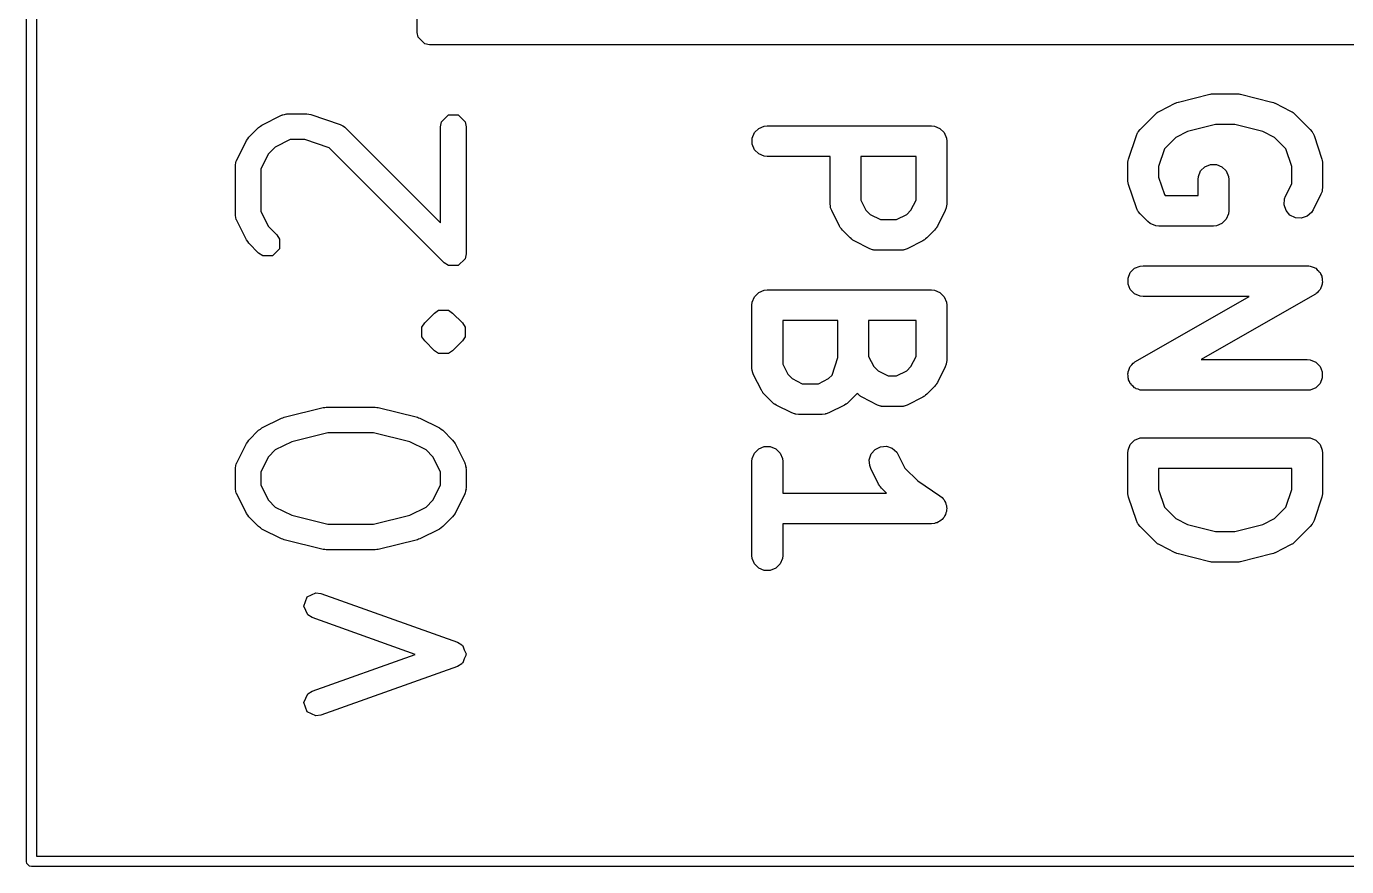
# Model space of a CAD drawing. Extents: x 144.8 to 156.5, y -78.8 to -40.5.
# Drawn here: x 144.78 to 151.21, y -78.83 to -74.73 of the extents above; entities that cross this region are included whole.
import ezdxf

# ---------------------------------------------------------------- set-up
doc = ezdxf.new("R2010")
doc.units = 0
doc.layers.add('BLACK', color=7, linetype='CONTINUOUS')

msp = doc.modelspace()

# ---------------------------------------------------------------- linework, layer by layer
at = {"layer": 'BLACK', "linetype": 'CONTINUOUS'}
for p, q in [((144.775, -78.8), (144.775, -40.5)), ((144.825, -40.525), (144.825, -78.775)), ((146.68, -74.76), (146.68, -66.94)), ((146.684567, -74.782961), (146.68, -74.76)), ((146.717039, -74.815433), (146.684567, -74.782961)), ((146.74, -74.82), (146.717039, -74.815433)), ((154.86, -74.82), (146.74, -74.82)), ((150.299699, -75.142442), (150.375889, -75.104347)), ((150.375889, -75.104347), (150.376958, -75.103937)), ((150.376958, -75.103937), (150.377394, -75.103615)), ((150.377394, -75.103615), (150.383545, -75.101416)), ((150.383545, -75.101416), (150.389621, -75.099092)), ((150.389621, -75.099092), (150.390159, -75.099053)), ((150.390159, -75.099053), (150.391239, -75.098668)), ((150.391239, -75.098668), (150.543621, -75.060572)), ((150.543621, -75.060572), (150.546157, -75.060196)), ((150.546157, -75.060196), (150.547179, -75.059774)), ((150.547179, -75.059774), (150.552691, -75.059231)), ((150.552691, -75.059231), (150.558165, -75.058422)), ((150.558165, -75.058422), (150.559257, -75.058584)), ((150.559257, -75.058584), (150.561811, -75.058333)), ((150.561811, -75.058333), (150.676097, -75.058333)), ((150.676097, -75.058333), (150.67865, -75.058584)), ((150.67865, -75.058584), (150.679743, -75.058422)), ((150.679743, -75.058422), (150.685217, -75.059231)), ((150.685217, -75.059231), (150.690729, -75.059774)), ((150.690729, -75.059774), (150.691749, -75.060196)), ((150.691749, -75.060196), (150.694288, -75.060572)), ((150.694288, -75.060572), (150.846669, -75.098668)), ((150.846669, -75.098668), (150.847748, -75.099053)), ((150.847748, -75.099053), (150.848287, -75.099092)), ((150.848287, -75.099092), (150.854362, -75.101416)), ((150.854362, -75.101416), (150.860514, -75.103615)), ((150.860514, -75.103615), (150.860949, -75.103937)), ((150.860949, -75.103937), (150.862019, -75.104347)), ((150.862019, -75.104347), (150.93821, -75.142442)), ((145.923406, -75.210764), (146.018644, -75.163145)), ((146.018644, -75.163145), (146.021663, -75.162318)), ((146.021663, -75.162318), (146.022677, -75.161305)), ((146.022677, -75.161305), (146.032504, -75.15935)), ((146.032504, -75.15935), (146.042165, -75.156705)), ((146.042165, -75.156705), (146.043523, -75.157157)), ((146.043523, -75.157157), (146.046595, -75.156547)), ((146.046595, -75.156547), (146.141833, -75.156547)), ((146.141833, -75.156547), (146.151658, -75.158501)), ((146.151658, -75.158501), (146.161597, -75.159754)), ((146.161597, -75.159754), (146.304454, -75.207373)), ((146.798377, -75.195129), (146.832201, -75.161305)), ((146.832201, -75.161305), (146.880037, -75.161305)), ((146.880037, -75.161305), (146.913861, -75.195129)), ((150.204017, -75.232681), (150.280207, -75.156491)), ((150.280207, -75.156491), (150.285957, -75.15177)), ((150.285957, -75.15177), (150.287256, -75.150274)), ((150.287256, -75.150274), (150.28951, -75.148854)), ((150.28951, -75.148854), (150.291572, -75.147163)), ((150.291572, -75.147163), (150.293404, -75.146404)), ((150.293404, -75.146404), (150.299699, -75.142442)), ((150.93821, -75.142442), (150.944509, -75.146406)), ((150.944509, -75.146406), (150.946337, -75.147164)), ((150.946337, -75.147164), (150.948393, -75.148852)), ((150.948393, -75.148852), (150.950653, -75.150274)), ((150.950653, -75.150274), (150.951952, -75.151772)), ((150.951952, -75.151772), (150.957702, -75.156491)), ((150.957702, -75.156491), (151.033892, -75.232681)), ((145.859544, -75.270091), (145.907163, -75.222472)), ((145.907163, -75.222472), (145.915484, -75.216911)), ((145.915484, -75.216911), (145.923406, -75.210764)), ((146.304454, -75.207373), (146.307175, -75.208924)), ((146.307175, -75.208924), (146.308607, -75.208924)), ((146.308607, -75.208924), (146.316935, -75.214488)), ((146.316935, -75.214488), (146.32564, -75.219451)), ((146.32564, -75.219451), (146.32628, -75.220732)), ((146.32628, -75.220732), (146.328884, -75.222472)), ((146.328884, -75.222472), (146.793619, -75.687206)), ((146.793619, -75.219047), (146.798377, -75.195129)), ((146.793619, -75.687206), (146.793619, -75.219047)), ((146.913861, -75.195129), (146.918619, -75.219047)), ((146.918619, -75.219047), (146.918619, -75.838094)), ((148.324594, -75.247492), (148.345286, -75.2268)), ((148.345286, -75.2268), (148.372322, -75.215601)), ((148.372322, -75.215601), (148.386954, -75.21416)), ((148.386954, -75.21416), (149.186954, -75.21416)), ((149.186954, -75.21416), (149.201586, -75.215601)), ((149.201586, -75.215601), (149.228622, -75.2268)), ((149.228622, -75.2268), (149.249314, -75.247492)), ((150.19469, -75.244046), (150.204017, -75.232681)), ((150.571046, -75.208333), (150.435605, -75.242193)), ((150.666862, -75.208333), (150.571046, -75.208333)), ((150.802302, -75.242193), (150.666862, -75.208333)), ((151.033892, -75.232681), (151.04322, -75.244046)), ((145.800217, -75.381572), (145.847836, -75.286334)), ((145.847836, -75.286334), (145.853983, -75.278412)), ((145.853983, -75.278412), (145.859544, -75.270091)), ((146.06135, -75.281547), (145.988378, -75.318033)), ((146.13169, -75.281547), (146.06135, -75.281547)), ((146.250929, -75.321293), (146.13169, -75.281547)), ((148.313395, -75.274528), (148.324594, -75.247492)), ((148.313395, -75.303792), (148.313395, -75.274528)), ((149.249314, -75.247492), (149.260513, -75.274528)), ((149.260513, -75.274528), (149.261954, -75.28916)), ((149.261954, -75.28916), (149.261954, -75.593922)), ((150.147803, -75.376283), (150.185899, -75.261997)), ((150.185899, -75.261997), (150.191893, -75.248571)), ((150.191893, -75.248571), (150.193659, -75.246534)), ((150.193659, -75.246534), (150.19469, -75.244046)), ((150.377667, -75.271163), (150.322602, -75.326227)), ((150.435605, -75.242193), (150.377667, -75.271163)), ((150.860242, -75.271163), (150.802302, -75.242193)), ((150.915306, -75.326227), (150.860242, -75.271163)), ((151.04322, -75.244046), (151.044252, -75.246538)), ((151.044252, -75.246538), (151.046016, -75.248572)), ((151.046016, -75.248572), (151.05201, -75.261997)), ((151.05201, -75.261997), (151.090105, -75.376283)), ((145.955105, -75.351306), (145.918619, -75.424278)), ((145.988378, -75.318033), (145.955105, -75.351306)), ((146.811925, -75.882288), (146.250929, -75.321293)), ((148.324594, -75.330828), (148.313395, -75.303792)), ((148.345286, -75.35152), (148.324594, -75.330828)), ((148.372322, -75.362719), (148.345286, -75.35152)), ((148.386954, -75.36416), (148.372322, -75.362719)), ((148.692907, -75.36416), (148.386954, -75.36416)), ((148.692907, -75.593922), (148.692907, -75.36416)), ((149.111954, -75.36416), (148.842907, -75.36416)), ((148.842907, -75.36416), (148.842907, -75.576217)), ((149.111954, -75.576217), (149.111954, -75.36416)), ((150.322602, -75.326227), (150.293954, -75.41217)), ((150.943954, -75.412169), (150.915306, -75.326227)), ((145.793619, -75.409523), (145.794229, -75.406451)), ((145.793619, -75.647618), (145.793619, -75.409523)), ((145.793777, -75.405093), (145.796422, -75.395432)), ((145.794229, -75.406451), (145.793777, -75.405093)), ((145.796422, -75.395432), (145.798377, -75.385605)), ((145.798377, -75.385605), (145.79939, -75.384591)), ((145.79939, -75.384591), (145.800217, -75.381572)), ((145.918619, -75.424278), (145.918619, -75.632863)), ((150.143954, -75.4), (150.144683, -75.392594)), ((150.143954, -75.476191), (150.143954, -75.4)), ((150.144543, -75.390619), (150.145133, -75.388021)), ((150.144683, -75.392594), (150.144543, -75.390619)), ((150.145133, -75.388021), (150.145395, -75.385368)), ((150.145395, -75.385368), (150.146153, -75.383537)), ((150.146153, -75.383537), (150.147803, -75.376283)), ((150.293954, -75.41217), (150.293954, -75.464019)), ((150.499451, -75.434523), (150.520143, -75.413831)), ((150.520143, -75.413831), (150.547179, -75.402632)), ((150.547179, -75.402632), (150.576443, -75.402632)), ((150.576443, -75.402632), (150.603479, -75.413831)), ((150.603479, -75.413831), (150.624171, -75.434523)), ((150.943954, -75.496581), (150.943954, -75.412169)), ((151.090105, -75.376283), (151.091754, -75.383536)), ((151.091754, -75.383536), (151.092513, -75.385368)), ((151.092513, -75.385368), (151.092774, -75.388022)), ((151.092774, -75.388022), (151.093365, -75.39062)), ((151.093365, -75.39062), (151.093224, -75.392594)), ((151.093224, -75.392594), (151.093954, -75.4)), ((151.093954, -75.4), (151.093954, -75.514286)), ((150.144683, -75.483596), (150.143954, -75.476191)), ((150.144543, -75.485572), (150.144683, -75.483596)), ((150.145133, -75.488169), (150.144543, -75.485572)), ((150.145395, -75.490823), (150.145133, -75.488169)), ((150.146153, -75.492653), (150.145395, -75.490823)), ((150.147803, -75.499909), (150.146153, -75.492653)), ((150.293954, -75.464019), (150.322602, -75.549962)), ((150.486811, -75.476191), (150.488252, -75.461559)), ((150.486811, -75.553572), (150.486811, -75.476191)), ((150.488252, -75.461559), (150.499451, -75.434523)), ((150.624171, -75.434523), (150.63537, -75.461559)), ((150.63537, -75.461559), (150.636811, -75.476191)), ((150.636811, -75.476191), (150.636811, -75.628572)), ((150.185899, -75.614193), (150.147803, -75.499909)), ((150.322602, -75.549962), (150.326212, -75.553572)), ((150.326212, -75.553572), (150.486811, -75.553572)), ((150.908522, -75.570667), (150.913777, -75.556935)), ((150.913777, -75.556935), (150.943954, -75.496581)), ((151.086036, -75.547827), (151.047941, -75.624017)), ((151.091291, -75.534095), (151.086036, -75.547827)), ((151.091481, -75.531407), (151.091291, -75.534095)), ((151.092513, -75.528918), (151.091481, -75.531407)), ((151.093954, -75.514286), (151.092513, -75.528918)), ((148.694348, -75.608554), (148.692907, -75.593922)), ((148.695379, -75.611043), (148.694348, -75.608554)), ((148.69557, -75.613731), (148.695379, -75.611043)), ((148.700825, -75.627463), (148.69557, -75.613731)), ((148.842907, -75.576217), (148.867641, -75.625685)), ((149.08722, -75.625685), (149.111954, -75.576217)), ((149.259291, -75.613731), (149.254036, -75.627463)), ((149.259481, -75.611043), (149.259291, -75.613731)), ((149.260513, -75.608554), (149.259481, -75.611043)), ((149.261954, -75.593922), (149.260513, -75.608554)), ((150.191893, -75.627619), (150.185899, -75.614193)), ((150.906448, -75.599857), (150.908522, -75.570667)), ((150.915702, -75.627618), (150.906448, -75.599857)), ((145.794229, -75.650689), (145.793619, -75.647618)), ((145.793777, -75.652048), (145.794229, -75.650689)), ((145.796422, -75.661708), (145.793777, -75.652048)), ((145.798377, -75.671536), (145.796422, -75.661708)), ((145.79939, -75.672549), (145.798377, -75.671536)), ((145.800217, -75.675569), (145.79939, -75.672549)), ((145.847836, -75.770807), (145.800217, -75.675569)), ((145.918619, -75.632863), (145.955105, -75.705835)), ((148.73892, -75.703653), (148.700825, -75.627463)), ((148.867641, -75.625685), (148.888524, -75.646568)), ((148.888524, -75.646568), (148.937993, -75.671303)), ((148.937993, -75.671303), (149.016868, -75.671303)), ((149.016868, -75.671303), (149.066337, -75.646567)), ((149.066337, -75.646567), (149.08722, -75.625685)), ((149.254036, -75.627463), (149.215941, -75.703653)), ((150.193658, -75.629654), (150.191893, -75.627619)), ((150.194689, -75.632143), (150.193658, -75.629654)), ((150.204016, -75.643508), (150.194689, -75.632143)), ((150.242111, -75.681604), (150.204016, -75.643508)), ((150.253476, -75.690932), (150.242111, -75.681604)), ((150.624171, -75.67024), (150.603479, -75.690932)), ((150.63537, -75.643204), (150.624171, -75.67024)), ((150.636811, -75.628572), (150.63537, -75.643204)), ((150.934875, -75.649726), (150.915702, -75.627618)), ((150.96105, -75.662813), (150.934875, -75.649726)), ((150.99024, -75.664887), (150.96105, -75.662813)), ((151.018001, -75.655633), (150.99024, -75.664887)), ((151.040109, -75.63646), (151.018001, -75.655633)), ((151.047941, -75.624017), (151.040109, -75.63646)), ((145.955105, -75.705835), (145.995551, -75.746281)), ((145.995551, -75.746281), (146.009099, -75.766558)), ((148.742884, -75.709952), (148.73892, -75.703653)), ((148.743642, -75.71178), (148.742884, -75.709952)), ((148.74533, -75.713836), (148.743642, -75.71178)), ((148.746752, -75.716096), (148.74533, -75.713836)), ((148.74825, -75.717395), (148.746752, -75.716096)), ((148.752969, -75.723145), (148.74825, -75.717395)), ((148.791064, -75.76124), (148.752969, -75.723145)), ((149.201892, -75.723145), (149.163797, -75.76124)), ((149.20661, -75.717395), (149.201892, -75.723145)), ((149.208109, -75.716096), (149.20661, -75.717395)), ((149.20953, -75.713836), (149.208109, -75.716096)), ((149.211219, -75.71178), (149.20953, -75.713836)), ((149.211976, -75.709952), (149.211219, -75.71178)), ((149.215941, -75.703653), (149.211976, -75.709952)), ((150.280512, -75.702131), (150.253476, -75.690932)), ((150.280513, -75.702131), (150.280512, -75.702131)), ((150.295145, -75.703572), (150.280513, -75.702131)), ((150.561811, -75.703572), (150.295145, -75.703572)), ((150.576443, -75.702131), (150.561811, -75.703572)), ((150.603479, -75.690932), (150.576443, -75.702131)), ((145.853983, -75.778728), (145.847836, -75.770807)), ((145.859544, -75.78705), (145.853983, -75.778728)), ((145.907163, -75.834669), (145.859544, -75.78705)), ((146.009099, -75.814392), (145.975274, -75.848217)), ((146.009099, -75.766558), (146.009099, -75.814392)), ((148.796816, -75.76596), (148.791064, -75.76124)), ((148.798113, -75.767456), (148.796816, -75.76596)), ((148.800367, -75.768875), (148.798113, -75.767456)), ((148.802429, -75.770567), (148.800367, -75.768875)), ((148.804259, -75.771325), (148.802429, -75.770567)), ((148.810556, -75.775289), (148.804259, -75.771325)), ((148.886746, -75.813385), (148.810556, -75.775289)), ((148.900478, -75.81864), (148.886746, -75.813385)), ((149.068114, -75.813385), (149.054383, -75.81864)), ((149.144305, -75.775289), (149.068114, -75.813385)), ((149.150601, -75.771325), (149.144305, -75.775289)), ((149.152432, -75.770567), (149.150601, -75.771325)), ((149.154493, -75.768875), (149.152432, -75.770567)), ((149.156748, -75.767456), (149.154493, -75.768875)), ((149.158044, -75.76596), (149.156748, -75.767456)), ((149.163797, -75.76124), (149.158044, -75.76596)), ((145.92744, -75.848217), (145.907163, -75.834669)), ((145.975274, -75.848217), (145.92744, -75.848217)), ((146.913861, -75.862012), (146.880037, -75.895836)), ((146.918619, -75.838094), (146.913861, -75.862012)), ((148.903167, -75.818831), (148.900478, -75.81864)), ((148.905656, -75.819862), (148.903167, -75.818831)), ((148.920288, -75.821303), (148.905656, -75.819862)), ((149.034573, -75.821303), (148.920288, -75.821303)), ((149.049205, -75.819862), (149.034573, -75.821303)), ((149.051693, -75.818831), (149.049205, -75.819862)), ((149.054383, -75.81864), (149.051693, -75.818831)), ((146.832198, -75.895833), (146.811925, -75.882288)), ((146.832201, -75.895836), (146.832198, -75.895833)), ((146.832202, -75.895836), (146.832201, -75.895836)), ((146.880036, -75.895836), (146.832202, -75.895836)), ((146.880037, -75.895836), (146.880036, -75.895836)), ((150.145395, -75.956797), (150.156594, -75.929761)), ((150.156594, -75.929761), (150.177286, -75.909069)), ((150.177286, -75.909069), (150.204322, -75.89787)), ((150.204322, -75.89787), (150.218954, -75.896429)), ((150.218954, -75.896429), (151.018954, -75.896429)), ((151.018954, -75.896429), (151.022717, -75.896799)), ((151.022717, -75.896799), (151.024193, -75.896612)), ((151.024193, -75.896612), (151.026103, -75.897133)), ((151.026103, -75.897133), (151.033586, -75.89787)), ((151.033586, -75.89787), (151.042801, -75.901687)), ((151.042801, -75.901687), (151.052425, -75.904312)), ((151.052425, -75.904312), (151.056205, -75.907239)), ((151.056205, -75.907239), (151.060622, -75.909069)), ((151.060622, -75.909069), (151.067672, -75.916119)), ((151.067672, -75.916119), (151.075562, -75.922229)), ((151.075562, -75.922229), (151.077935, -75.926382)), ((151.077935, -75.926382), (151.081314, -75.929761)), ((151.081314, -75.929761), (151.08513, -75.938973)), ((151.08513, -75.938973), (151.090081, -75.947638)), ((150.145395, -75.986061), (150.145395, -75.956797)), ((150.156594, -76.013097), (150.145395, -75.986061)), ((151.086071, -76.004899), (151.083144, -76.008678)), ((151.088695, -75.995277), (151.086071, -76.004899)), ((151.092513, -75.986061), (151.088695, -75.995277)), ((151.090081, -75.947638), (151.090683, -75.952381)), ((151.090683, -75.952381), (151.092513, -75.956797)), ((151.092513, -75.956797), (151.092513, -75.966771)), ((151.092513, -75.966771), (151.093771, -75.976668)), ((151.093771, -75.976668), (151.092513, -75.98128)), ((151.092513, -75.98128), (151.092513, -75.986061)), ((148.313395, -76.074528), (148.324594, -76.047492)), ((148.324594, -76.047492), (148.345286, -76.0268)), ((148.345286, -76.0268), (148.372322, -76.015601)), ((148.372322, -76.015601), (148.386954, -76.01416)), ((148.386954, -76.01416), (149.186954, -76.01416)), ((149.186954, -76.01416), (149.201586, -76.015601)), ((149.201586, -76.015601), (149.228622, -76.0268)), ((149.228622, -76.0268), (149.249314, -76.047492)), ((149.249314, -76.047492), (149.260513, -76.074528)), ((150.177286, -76.033789), (150.156594, -76.013097)), ((150.204322, -76.044988), (150.177286, -76.033789)), ((150.181744, -76.363454), (150.736538, -76.046429)), ((150.218954, -76.046429), (150.204322, -76.044988)), ((150.736538, -76.046429), (150.218954, -76.046429)), ((151.056164, -76.036547), (150.50137, -76.353572)), ((151.059247, -76.034358), (151.056164, -76.036547)), ((151.060622, -76.033789), (151.059247, -76.034358)), ((151.062021, -76.032389), (151.060622, -76.033789)), ((151.068154, -76.028037), (151.062021, -76.032389)), ((151.074262, -76.020148), (151.068154, -76.028037)), ((151.081314, -76.013097), (151.074262, -76.020148)), ((151.083144, -76.008678), (151.081314, -76.013097)), ((146.716686, -76.174851), (146.764306, -76.127232)), ((146.764306, -76.127232), (146.784583, -76.113685)), ((146.784583, -76.113685), (146.832418, -76.113685)), ((146.832418, -76.113685), (146.83242, -76.113687)), ((146.83242, -76.113687), (146.852694, -76.127233)), ((146.852694, -76.127233), (146.900313, -76.174852)), ((148.311954, -76.08916), (148.313395, -76.074528)), ((148.311954, -76.393922), (148.311954, -76.08916)), ((149.260513, -76.074528), (149.261954, -76.08916)), ((149.261954, -76.08916), (149.261954, -76.355826)), ((146.703137, -76.195129), (146.703138, -76.195128)), ((146.703137, -76.219046), (146.703137, -76.195129)), ((146.703138, -76.195128), (146.716686, -76.174851)), ((146.900313, -76.174852), (146.913858, -76.195125)), ((146.913858, -76.195125), (146.913861, -76.195128)), ((146.913861, -76.195128), (146.913861, -76.242964)), ((148.731002, -76.16416), (148.461954, -76.16416)), ((148.461954, -76.16416), (148.461954, -76.376216)), ((148.731002, -76.343656), (148.731002, -76.16416)), ((149.111954, -76.16416), (148.881002, -76.16416)), ((148.881002, -76.16416), (148.881002, -76.338121)), ((149.111954, -76.338121), (149.111954, -76.16416)), ((146.703137, -76.242963), (146.703137, -76.219046)), ((146.703138, -76.242964), (146.703137, -76.242963)), ((146.716686, -76.263241), (146.703138, -76.242964)), ((146.764306, -76.31086), (146.716686, -76.263241)), ((146.900313, -76.26324), (146.852694, -76.310859)), ((146.913858, -76.242966), (146.900313, -76.26324)), ((146.913861, -76.242964), (146.913858, -76.242966)), ((146.784583, -76.324407), (146.764306, -76.31086)), ((146.832418, -76.324407), (146.784583, -76.324407)), ((146.83242, -76.324404), (146.832418, -76.324407)), ((146.852694, -76.310859), (146.83242, -76.324404)), ((148.313395, -76.408554), (148.311954, -76.393922)), ((148.461954, -76.376216), (148.486688, -76.425684)), ((148.702355, -76.429597), (148.731002, -76.343656)), ((148.881002, -76.338121), (148.905736, -76.38759)), ((148.905736, -76.38759), (148.926618, -76.408472)), ((149.066337, -76.408472), (149.087219, -76.38759)), ((149.087219, -76.38759), (149.111954, -76.338121)), ((149.254036, -76.389367), (149.215941, -76.465558)), ((149.259291, -76.375635), (149.254036, -76.389367)), ((149.259481, -76.372947), (149.259291, -76.375635)), ((149.260513, -76.370458), (149.259481, -76.372947)), ((149.261954, -76.355826), (149.260513, -76.370458)), ((150.151837, -76.395101), (150.154764, -76.39132)), ((150.154764, -76.39132), (150.156594, -76.386904)), ((150.156594, -76.386904), (150.163644, -76.379853)), ((150.163644, -76.379853), (150.169754, -76.371964)), ((150.169754, -76.371964), (150.175886, -76.367611)), ((150.175886, -76.367611), (150.177286, -76.366212)), ((150.177286, -76.366212), (150.17866, -76.365642)), ((150.17866, -76.365642), (150.181744, -76.363454)), ((150.50137, -76.353572), (151.018954, -76.353572)), ((151.018954, -76.353572), (151.033586, -76.355013)), ((151.033586, -76.355013), (151.060622, -76.366212)), ((151.060622, -76.366212), (151.081314, -76.386904)), ((151.081314, -76.386904), (151.092513, -76.41394)), ((148.314425, -76.411042), (148.313395, -76.408554)), ((148.314617, -76.413732), (148.314425, -76.411042)), ((148.319872, -76.427464), (148.314617, -76.413732)), ((148.357968, -76.503653), (148.319872, -76.427464)), ((148.486688, -76.425684), (148.507571, -76.446567)), ((148.507571, -76.446567), (148.557041, -76.471303)), ((148.635915, -76.471303), (148.685383, -76.446568)), ((148.685383, -76.446568), (148.702355, -76.429597)), ((148.926618, -76.408472), (148.976088, -76.433207)), ((148.976088, -76.433207), (149.016868, -76.433207)), ((149.016868, -76.433207), (149.066337, -76.408472)), ((150.144137, -76.423333), (150.145395, -76.41872)), ((150.145395, -76.433229), (150.144137, -76.423333)), ((150.145395, -76.41394), (150.149212, -76.404724)), ((150.145395, -76.41872), (150.145395, -76.41394)), ((150.145395, -76.443204), (150.145395, -76.433229)), ((150.147224, -76.447619), (150.145395, -76.443204)), ((150.147827, -76.452363), (150.147224, -76.447619)), ((150.152777, -76.461027), (150.147827, -76.452363)), ((150.149212, -76.404724), (150.151837, -76.395101)), ((151.092513, -76.443204), (151.081314, -76.47024)), ((151.092513, -76.41394), (151.092513, -76.443204)), ((148.361931, -76.509949), (148.357968, -76.503653)), ((148.36269, -76.51178), (148.361931, -76.509949)), ((148.364381, -76.513841), (148.36269, -76.51178)), ((148.365801, -76.516096), (148.364381, -76.513841)), ((148.367296, -76.517392), (148.365801, -76.516096)), ((148.372017, -76.523145), (148.367296, -76.517392)), ((148.557041, -76.471303), (148.635915, -76.471303)), ((148.824644, -76.51863), (148.820939, -76.523146)), ((148.829159, -76.523145), (148.824644, -76.51863)), ((149.201892, -76.48505), (149.163797, -76.523145)), ((149.20661, -76.4793), (149.201892, -76.48505)), ((149.208109, -76.478001), (149.20661, -76.4793)), ((149.20953, -76.475741), (149.208109, -76.478001)), ((149.211219, -76.473685), (149.20953, -76.475741)), ((149.211976, -76.471857), (149.211219, -76.473685)), ((149.215941, -76.465558), (149.211976, -76.471857)), ((150.156594, -76.47024), (150.152777, -76.461027)), ((150.159972, -76.473618), (150.156594, -76.47024)), ((150.162346, -76.477772), (150.159972, -76.473618)), ((150.170235, -76.483881), (150.162346, -76.477772)), ((150.177286, -76.490932), (150.170235, -76.483881)), ((150.181702, -76.492761), (150.177286, -76.490932)), ((150.185483, -76.495689), (150.181702, -76.492761)), ((150.195106, -76.498313), (150.185483, -76.495689)), ((150.204322, -76.502131), (150.195106, -76.498313)), ((150.211804, -76.502867), (150.204322, -76.502131)), ((150.213715, -76.503389), (150.211804, -76.502867)), ((150.21519, -76.503201), (150.213715, -76.503389)), ((150.218954, -76.503572), (150.21519, -76.503201)), ((151.018954, -76.503572), (150.218954, -76.503572)), ((151.033586, -76.502131), (151.018954, -76.503572)), ((151.060622, -76.490932), (151.033586, -76.502131)), ((151.081314, -76.47024), (151.060622, -76.490932)), ((146.031437, -76.634603), (146.221912, -76.586984)), ((146.221912, -76.586984), (146.229561, -76.586611)), ((146.229561, -76.586611), (146.237071, -76.585118)), ((146.237071, -76.585118), (146.475166, -76.585118)), ((146.475166, -76.585118), (146.482675, -76.586611)), ((146.482675, -76.586611), (146.490324, -76.586984)), ((146.490324, -76.586984), (146.6808, -76.634603)), ((148.410112, -76.56124), (148.372017, -76.523145)), ((148.415864, -76.56596), (148.410112, -76.56124)), ((148.417161, -76.567456), (148.415864, -76.56596)), ((148.419416, -76.568875), (148.417161, -76.567456)), ((148.421477, -76.570567), (148.419416, -76.568875)), ((148.423305, -76.571324), (148.421477, -76.570567)), ((148.429603, -76.575289), (148.423305, -76.571324)), ((148.505793, -76.613384), (148.429603, -76.575289)), ((148.763352, -76.575289), (148.687163, -76.613385)), ((148.769646, -76.571326), (148.763352, -76.575289)), ((148.771478, -76.570568), (148.769646, -76.571326)), ((148.773541, -76.568874), (148.771478, -76.570568)), ((148.775795, -76.567456), (148.773541, -76.568874)), ((148.777091, -76.565961), (148.775795, -76.567456)), ((148.782843, -76.561241), (148.777091, -76.565961)), ((148.820939, -76.523146), (148.782843, -76.561241)), ((148.834908, -76.527863), (148.829159, -76.523145)), ((148.836208, -76.529362), (148.834908, -76.527863)), ((148.838467, -76.530783), (148.836208, -76.529362)), ((148.840524, -76.532472), (148.838467, -76.530783)), ((148.842351, -76.533229), (148.840524, -76.532472)), ((148.848651, -76.537194), (148.842351, -76.533229)), ((148.924842, -76.575289), (148.848651, -76.537194)), ((148.938574, -76.580544), (148.924842, -76.575289)), ((148.941261, -76.580734), (148.938574, -76.580544)), ((148.943751, -76.581766), (148.941261, -76.580734)), ((148.958383, -76.583207), (148.943751, -76.581766)), ((149.034573, -76.583207), (148.958383, -76.583207)), ((149.049205, -76.581766), (149.034573, -76.583207)), ((149.051694, -76.580734), (149.049205, -76.581766)), ((149.054382, -76.580544), (149.051694, -76.580734)), ((149.068114, -76.575289), (149.054382, -76.580544)), ((149.144305, -76.537194), (149.068114, -76.575289)), ((149.150604, -76.533229), (149.144305, -76.537194)), ((149.152432, -76.532472), (149.150604, -76.533229)), ((149.154488, -76.530783), (149.152432, -76.532472)), ((149.156748, -76.529362), (149.154488, -76.530783)), ((149.158047, -76.527863), (149.156748, -76.529362)), ((149.163797, -76.523145), (149.158047, -76.527863)), ((145.923406, -76.686954), (146.018644, -76.639335)), ((146.018644, -76.639335), (146.025248, -76.637526)), ((146.025248, -76.637526), (146.031437, -76.634603)), ((146.6808, -76.634603), (146.686988, -76.637526)), ((146.686988, -76.637526), (146.693593, -76.639335)), ((146.693593, -76.639335), (146.788831, -76.686954)), ((148.519525, -76.618639), (148.505793, -76.613384)), ((148.522211, -76.618829), (148.519525, -76.618639)), ((148.524703, -76.619862), (148.522211, -76.618829)), ((148.539335, -76.621303), (148.524703, -76.619862)), ((148.653621, -76.621303), (148.539335, -76.621303)), ((148.668253, -76.619862), (148.653621, -76.621303)), ((148.670741, -76.618831), (148.668253, -76.619862)), ((148.673431, -76.61864), (148.670741, -76.618831)), ((148.687163, -76.613385), (148.673431, -76.61864)), ((145.859544, -76.746281), (145.907163, -76.698662)), ((145.907163, -76.698662), (145.915484, -76.693101)), ((145.915484, -76.693101), (145.923406, -76.686954)), ((146.244765, -76.710118), (146.068411, -76.754206)), ((146.467472, -76.710118), (146.244765, -76.710118)), ((146.643826, -76.754206), (146.467472, -76.710118)), ((146.788831, -76.686954), (146.796742, -76.693094)), ((146.796742, -76.693094), (146.805074, -76.698661)), ((146.805074, -76.698661), (146.852694, -76.74628)), ((145.800217, -76.857762), (145.847836, -76.762524)), ((145.847836, -76.762524), (145.853983, -76.754602)), ((145.853983, -76.754602), (145.859544, -76.746281)), ((146.068411, -76.754206), (145.988378, -76.794223)), ((146.723857, -76.794222), (146.643826, -76.754206)), ((146.852694, -76.74628), (146.858258, -76.754608)), ((146.858258, -76.754608), (146.864402, -76.762524)), ((146.864402, -76.762524), (146.912021, -76.857762)), ((148.345286, -76.788704), (148.372322, -76.777505)), ((148.372322, -76.777505), (148.401586, -76.777505)), ((148.401586, -76.777505), (148.428622, -76.788704)), ((148.912399, -76.791814), (148.938574, -76.778727)), ((148.938574, -76.778727), (148.967764, -76.776653)), ((148.967764, -76.776653), (148.995525, -76.785907)), ((150.145395, -76.794892), (150.156594, -76.767856)), ((150.156594, -76.767856), (150.177286, -76.747164)), ((150.177286, -76.747164), (150.204322, -76.735965)), ((150.204322, -76.735965), (150.218954, -76.734524)), ((150.218954, -76.734524), (151.018954, -76.734524)), ((151.018954, -76.734524), (151.033586, -76.735965)), ((151.033586, -76.735965), (151.060622, -76.747164)), ((151.060622, -76.747164), (151.081314, -76.767856)), ((151.081314, -76.767856), (151.092513, -76.794892)), ((145.955105, -76.827496), (145.918619, -76.900468)), ((145.988378, -76.794223), (145.955105, -76.827496)), ((146.757134, -76.827498), (146.723857, -76.794222)), ((146.793619, -76.900468), (146.757134, -76.827498)), ((148.311954, -76.851064), (148.313395, -76.836432)), ((148.313395, -76.836432), (148.324594, -76.809396)), ((148.324594, -76.809396), (148.345286, -76.788704)), ((148.428622, -76.788704), (148.449314, -76.809396)), ((148.449314, -76.809396), (148.460513, -76.836432)), ((148.460513, -76.836432), (148.461954, -76.851064)), ((148.883972, -76.841683), (148.893226, -76.813922)), ((148.886046, -76.870873), (148.883972, -76.841683)), ((148.893226, -76.813922), (148.912399, -76.791814)), ((148.995525, -76.785907), (149.017633, -76.80508)), ((149.017633, -76.80508), (149.025465, -76.817523)), ((149.025465, -76.817523), (149.058117, -76.882827)), ((150.143954, -76.809524), (150.145395, -76.794892)), ((150.143954, -77), (150.143954, -76.809524)), ((151.092513, -76.794892), (151.093954, -76.809524)), ((151.093954, -76.809524), (151.093954, -77)), ((145.793619, -76.885713), (145.794229, -76.882641)), ((145.793619, -76.980951), (145.793619, -76.885713)), ((145.793777, -76.881283), (145.796422, -76.871622)), ((145.794229, -76.882641), (145.793777, -76.881283)), ((145.796422, -76.871622), (145.798377, -76.861795)), ((145.798377, -76.861795), (145.79939, -76.860781)), ((145.79939, -76.860781), (145.800217, -76.857762)), ((145.918619, -76.900468), (145.918619, -76.966196)), ((146.793619, -76.966196), (146.793619, -76.900468)), ((146.912021, -76.857762), (146.912847, -76.860781)), ((146.912847, -76.860781), (146.913861, -76.861795)), ((146.913861, -76.861795), (146.915815, -76.871622)), ((146.915815, -76.871622), (146.918461, -76.881283)), ((146.918461, -76.881283), (146.918008, -76.882641)), ((146.918008, -76.882641), (146.918619, -76.885713)), ((146.918619, -76.885713), (146.918619, -76.980951)), ((148.311954, -77.308207), (148.311954, -76.851064)), ((148.461954, -76.851064), (148.461954, -77.004636)), ((148.891301, -76.884605), (148.886046, -76.870873)), ((148.929396, -76.960796), (148.891301, -76.884605)), ((149.058117, -76.882827), (149.120448, -76.945159)), ((150.943954, -76.884524), (150.293954, -76.884524)), ((150.293954, -76.884524), (150.293954, -76.987829)), ((150.943954, -76.98783), (150.943954, -76.884524)), ((145.918619, -76.966196), (145.955105, -77.039168)), ((146.757134, -77.039165), (146.793619, -76.966196)), ((148.93336, -76.967095), (148.929396, -76.960796)), ((148.934118, -76.968923), (148.93336, -76.967095)), ((148.935806, -76.970979), (148.934118, -76.968923)), ((148.937228, -76.973239), (148.935806, -76.970979)), ((148.938726, -76.974538), (148.937228, -76.973239)), ((149.120448, -76.945159), (149.228557, -77.017232)), ((145.794229, -76.984022), (145.793619, -76.980951)), ((145.793777, -76.985381), (145.794229, -76.984022)), ((145.796422, -76.995041), (145.793777, -76.985381)), ((145.798377, -77.004869), (145.796422, -76.995041)), ((145.79939, -77.005882), (145.798377, -77.004869)), ((145.800217, -77.008902), (145.79939, -77.005882)), ((145.847836, -77.10414), (145.800217, -77.008902)), ((146.912021, -77.008902), (146.864402, -77.10414)), ((146.912847, -77.005882), (146.912021, -77.008902)), ((146.913861, -77.004869), (146.912847, -77.005882)), ((146.915815, -76.995041), (146.913861, -77.004869)), ((146.918461, -76.985381), (146.915815, -76.995041)), ((146.918619, -76.980951), (146.918008, -76.984022)), ((146.918008, -76.984022), (146.918461, -76.985381)), ((148.461954, -77.004636), (148.967793, -77.004636)), ((148.943445, -76.980288), (148.938726, -76.974538)), ((148.967793, -77.004636), (148.943445, -76.980288)), ((149.228557, -77.017232), (149.228599, -77.017266)), ((149.228599, -77.017266), (149.228622, -77.017276)), ((149.228622, -77.017276), (149.228673, -77.017327)), ((149.228673, -77.017327), (149.239932, -77.026548)), ((149.239932, -77.026548), (149.244063, -77.032717)), ((149.244063, -77.032717), (149.249314, -77.037968)), ((150.144683, -77.007405), (150.143954, -77)), ((150.144543, -77.009381), (150.144683, -77.007405)), ((150.145133, -77.011978), (150.144543, -77.009381)), ((150.145395, -77.014632), (150.145133, -77.011978)), ((150.146153, -77.016462), (150.145395, -77.014632)), ((150.147803, -77.023717), (150.146153, -77.016462)), ((150.185899, -77.138003), (150.147803, -77.023717)), ((150.293954, -76.987829), (150.322602, -77.073772)), ((150.915306, -77.073772), (150.943954, -76.98783)), ((151.090105, -77.023717), (151.05201, -77.138003)), ((151.091754, -77.016463), (151.090105, -77.023717)), ((151.092513, -77.014632), (151.091754, -77.016463)), ((151.092774, -77.011977), (151.092513, -77.014632)), ((151.093365, -77.00938), (151.092774, -77.011977)), ((151.093954, -77), (151.093224, -77.007405)), ((151.093224, -77.007405), (151.093365, -77.00938)), ((145.955105, -77.039168), (145.988378, -77.072441)), ((145.988378, -77.072441), (146.068411, -77.112457)), ((146.643826, -77.112457), (146.723857, -77.072441)), ((146.723857, -77.072441), (146.757134, -77.039165)), ((149.249314, -77.037968), (149.252126, -77.044757)), ((149.252126, -77.044757), (149.256215, -77.050863)), ((149.256215, -77.050863), (149.257671, -77.058143)), ((149.257701, -77.101056), (149.256275, -77.108265)), ((149.257671, -77.058143), (149.260513, -77.065004)), ((149.260513, -77.094268), (149.257701, -77.101056)), ((149.260513, -77.065004), (149.260513, -77.072353)), ((149.260513, -77.072353), (149.261954, -77.079558)), ((149.261954, -77.079558), (149.260513, -77.086842)), ((149.260513, -77.086842), (149.260513, -77.094268)), ((150.322602, -77.073772), (150.377667, -77.128837)), ((150.860242, -77.128836), (150.915306, -77.073772)), ((145.853983, -77.112061), (145.847836, -77.10414)), ((145.859544, -77.120383), (145.853983, -77.112061)), ((145.907163, -77.168002), (145.859544, -77.120383)), ((146.068411, -77.112457), (146.244765, -77.156546)), ((146.244765, -77.156546), (146.467472, -77.156546)), ((146.467472, -77.156546), (146.643826, -77.112457)), ((146.852694, -77.120384), (146.805074, -77.168003)), ((146.858258, -77.112055), (146.852694, -77.120384)), ((146.864402, -77.10414), (146.858258, -77.112055)), ((149.186954, -77.154636), (148.461954, -77.154636)), ((148.461954, -77.154636), (148.461954, -77.308207)), ((149.187006, -77.15463), (149.186954, -77.154636)), ((149.187032, -77.154636), (149.187006, -77.15463)), ((149.187107, -77.15462), (149.187032, -77.154636)), ((149.201586, -77.153195), (149.187107, -77.15462)), ((149.208446, -77.150353), (149.201586, -77.153195)), ((149.215727, -77.148897), (149.208446, -77.150353)), ((149.221832, -77.144808), (149.215727, -77.148897)), ((149.228622, -77.141996), (149.221832, -77.144808)), ((149.233872, -77.136745), (149.228622, -77.141996)), ((149.240042, -77.132614), (149.233872, -77.136745)), ((149.244118, -77.126499), (149.240042, -77.132614)), ((149.249314, -77.121304), (149.244118, -77.126499)), ((149.252155, -77.114443), (149.249314, -77.121304)), ((149.256275, -77.108265), (149.252155, -77.114443)), ((150.191893, -77.151429), (150.185899, -77.138003)), ((150.193659, -77.153465), (150.191893, -77.151429)), ((150.19469, -77.155954), (150.193659, -77.153465)), ((150.204017, -77.167319), (150.19469, -77.155954)), ((150.377667, -77.128837), (150.435605, -77.157806)), ((150.435605, -77.157806), (150.571046, -77.191667)), ((150.666862, -77.191667), (150.802302, -77.157806)), ((150.802302, -77.157806), (150.860242, -77.128836)), ((151.04322, -77.155954), (151.033892, -77.167319)), ((151.044252, -77.153461), (151.04322, -77.155954)), ((151.046016, -77.151428), (151.044252, -77.153461)), ((151.05201, -77.138003), (151.046016, -77.151428)), ((145.915484, -77.173562), (145.907163, -77.168002)), ((145.923406, -77.17971), (145.915484, -77.173562)), ((146.018644, -77.227329), (145.923406, -77.17971)), ((146.025248, -77.229137), (146.018644, -77.227329)), ((146.031437, -77.232061), (146.025248, -77.229137)), ((146.686988, -77.229137), (146.6808, -77.232061)), ((146.693593, -77.227329), (146.686988, -77.229137)), ((146.788831, -77.17971), (146.693593, -77.227329)), ((146.796742, -77.173569), (146.788831, -77.17971)), ((146.805074, -77.168003), (146.796742, -77.173569)), ((150.280207, -77.243509), (150.204017, -77.167319)), ((150.571046, -77.191667), (150.666862, -77.191667)), ((151.033892, -77.167319), (150.957702, -77.243509)), ((146.221912, -77.27968), (146.031437, -77.232061)), ((146.229561, -77.280052), (146.221912, -77.27968)), ((146.237071, -77.281546), (146.229561, -77.280052)), ((146.475166, -77.281546), (146.237071, -77.281546)), ((146.482675, -77.280052), (146.475166, -77.281546)), ((146.490324, -77.27968), (146.482675, -77.280052)), ((146.6808, -77.232061), (146.490324, -77.27968)), ((150.285957, -77.248229), (150.280207, -77.243509)), ((150.287256, -77.249726), (150.285957, -77.248229)), ((150.28951, -77.251145), (150.287256, -77.249726)), ((150.291572, -77.252837), (150.28951, -77.251145)), ((150.293404, -77.253595), (150.291572, -77.252837)), ((150.299699, -77.257558), (150.293404, -77.253595)), ((150.375889, -77.295653), (150.299699, -77.257558)), ((150.93821, -77.257558), (150.862019, -77.295653)), ((150.944509, -77.253593), (150.93821, -77.257558)), ((150.946337, -77.252836), (150.944509, -77.253593)), ((150.948393, -77.251147), (150.946337, -77.252836)), ((150.950653, -77.249726), (150.948393, -77.251147)), ((150.951952, -77.248227), (150.950653, -77.249726)), ((150.957702, -77.243509), (150.951952, -77.248227)), ((148.313395, -77.322839), (148.311954, -77.308207)), ((148.324594, -77.349875), (148.313395, -77.322839)), ((148.345286, -77.370567), (148.324594, -77.349875)), ((148.449314, -77.349875), (148.428622, -77.370567)), ((148.460513, -77.322839), (148.449314, -77.349875)), ((148.461954, -77.308207), (148.460513, -77.322839)), ((150.376958, -77.296062), (150.375889, -77.295653)), ((150.377394, -77.296385), (150.376958, -77.296062)), ((150.383545, -77.298583), (150.377394, -77.296385)), ((150.389621, -77.300908), (150.383545, -77.298583)), ((150.390159, -77.300946), (150.389621, -77.300908)), ((150.391239, -77.301332), (150.390159, -77.300946)), ((150.543621, -77.339428), (150.391239, -77.301332)), ((150.546157, -77.339803), (150.543621, -77.339428)), ((150.547179, -77.340226), (150.546157, -77.339803)), ((150.552691, -77.340768), (150.547179, -77.340226)), ((150.558165, -77.341578), (150.552691, -77.340768)), ((150.559257, -77.341415), (150.558165, -77.341578)), ((150.561811, -77.341667), (150.559257, -77.341415)), ((150.676097, -77.341667), (150.561811, -77.341667)), ((150.67865, -77.341415), (150.676097, -77.341667)), ((150.679743, -77.341578), (150.67865, -77.341415)), ((150.685217, -77.340768), (150.679743, -77.341578)), ((150.690729, -77.340226), (150.685217, -77.340768)), ((150.691749, -77.339803), (150.690729, -77.340226)), ((150.694288, -77.339428), (150.691749, -77.339803)), ((150.846669, -77.301332), (150.694288, -77.339428)), ((150.847748, -77.300946), (150.846669, -77.301332)), ((150.848287, -77.300908), (150.847748, -77.300946)), ((150.854362, -77.298583), (150.848287, -77.300908)), ((150.860514, -77.296385), (150.854362, -77.298583)), ((150.860949, -77.296062), (150.860514, -77.296385)), ((150.862019, -77.295653), (150.860949, -77.296062)), ((148.372322, -77.381766), (148.345286, -77.370567)), ((148.401586, -77.381766), (148.372322, -77.381766)), ((148.428622, -77.370567), (148.401586, -77.381766)), ((146.127029, -77.555484), (146.143118, -77.510435)), ((146.143118, -77.510435), (146.186348, -77.489957)), ((146.186348, -77.489957), (146.210473, -77.493521)), ((146.210473, -77.493521), (146.87714, -77.731616)), ((146.147507, -77.598714), (146.127029, -77.555484)), ((146.168431, -77.611239), (146.147507, -77.598714)), ((146.670292, -77.790475), (146.168431, -77.611239)), ((146.87714, -77.731616), (146.898064, -77.744141)), ((146.898064, -77.744141), (146.899475, -77.747119)), ((146.168431, -77.969711), (146.670292, -77.790475)), ((146.899475, -77.747119), (146.902452, -77.74853)), ((146.902452, -77.74853), (146.909528, -77.768344)), ((146.909528, -77.768344), (146.918541, -77.787371)), ((146.918541, -77.793579), (146.909528, -77.812605)), ((146.918541, -77.787371), (146.917432, -77.790475)), ((146.917432, -77.790475), (146.918541, -77.793579)), ((146.87714, -77.849334), (146.210473, -78.087429)), ((146.898064, -77.836809), (146.87714, -77.849334)), ((146.899475, -77.83383), (146.898064, -77.836809)), ((146.902452, -77.83242), (146.899475, -77.83383)), ((146.909528, -77.812605), (146.902452, -77.83242)), ((146.127029, -78.025466), (146.147507, -77.982236)), ((146.147507, -77.982236), (146.168431, -77.969711)), ((146.143118, -78.070515), (146.127029, -78.025466)), ((146.186348, -78.090993), (146.143118, -78.070515)), ((146.210473, -78.087429), (146.186348, -78.090993)), ((144.825, -78.775), (156.421071, -78.775)), ((144.776903, -78.809567), (144.775, -78.8)), ((144.790433, -78.823097), (144.776903, -78.809567)), ((144.8, -78.825), (144.790433, -78.823097)), ((156.446071, -78.825), (144.8, -78.825))]:
    msp.add_line(p, q, dxfattribs=at)

doc.saveas('drawing.dxf')
